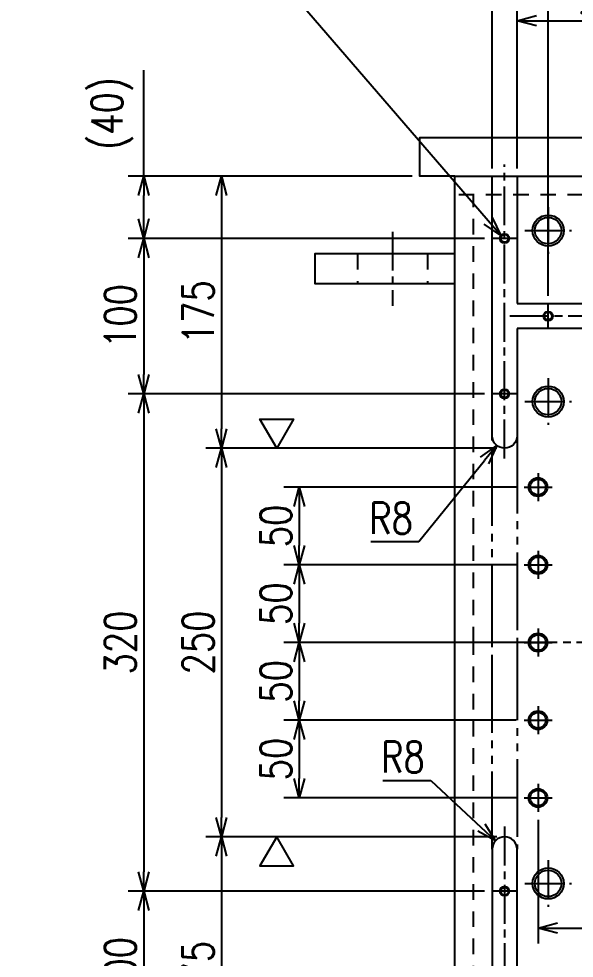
# Model space of a CAD drawing. Extents: x 0 to 4205, y 0 to 5940.
# Drawn here: x 2698 to 3055, y 1845 to 2449 of the extents above; entities that cross this region are included whole.
import ezdxf

# ---------------------------------------------------------------- set-up
doc = ezdxf.new("R2010")
doc.units = 0
doc.header["$LTSCALE"] = 5
for name, pattern in [('GEN3A', [3.5, 2, -1.5]), ('GEN4A', [15, 10, -1, 1, -1, 1, -1]), ('GEN7A', [7.5, 5, -0.75, 1, -0.75])]:
    doc.linetypes.add(name, pattern=pattern)
doc.layers.get('0').update_dxf_attribs({"linetype": 'CONTINUOUS'})
doc.layers.get('DEFPOINTS').update_dxf_attribs({"linetype": 'CONTINUOUS'})
for name, color, linetype in [('2', 5, 'CONTINUOUS'), ('3A', 6, 'GEN3A'), ('4', 3, 'CONTINUOUS'), ('4A', 3, 'GEN4A'), ('5', 3, 'CONTINUOUS'), ('7A', 4, 'GEN7A'), ('8', 1, 'CONTINUOUS')]:
    doc.layers.add(name, color=color, linetype=linetype)
doc.styles.get("Standard").update_dxf_attribs({"font": 'romans.shx', "width": 0.8, "bigfont": 'extfont.shx'})
doc.dimstyles.new('GEN-ISO', dxfattribs={"dimscale": 5, "dimtxt": 4, "dimasz": 2.5, "dimexe": 2, "dimexo": 1, "dimgap": 1, "dimtad": 3, "dimdec": 3, "dimrnd": 0.001, "dimdsep": 46, "dimtxsty": 'Standard', "dimblk": 'OPEN30', "dimcen": 0, "dimclrt": 52, "dimadec": 0, "dimazin": 0, "dimtp": 0.1, "dimtm": 0.1, "dimtfac": 0.6, "dimtdec": 3, "dimtmove": 2, "dimatfit": 3, "dimldrblk": 'OPEN30', "dimfxl": 1, "dimarcsym": 0})
doc.dimstyles.new('GEN-ISO$4', dxfattribs={"dimscale": 5, "dimtxt": 4, "dimasz": 2.5, "dimexe": 2, "dimexo": 1, "dimgap": 1, "dimtad": 1, "dimtoh": 1, "dimdec": 3, "dimrnd": 0.001, "dimdsep": 46, "dimtxsty": 'Standard', "dimblk": 'OPEN30', "dimcen": 0, "dimclrt": 52, "dimadec": 0, "dimazin": 0, "dimtp": 0.1, "dimtm": 0.1, "dimtfac": 0.6, "dimtdec": 3, "dimtofl": 0, "dimtmove": 0, "dimatfit": 2, "dimldrblk": 'OPEN30', "dimfxl": 1, "dimarcsym": 0})

# ---------------------------------------------------------------- blocks, each defined once
blk = doc.blocks.new('_Open30')
at = {"color": 0, "linetype": 'ByBlock', "lineweight": -2}
for p, q in [((-1, 0.268), (0, 0)), ((0, 0), (-1, -0.268)), ((0, 0), (-1, 0))]:
    blk.add_line(p, q, dxfattribs=at)
blk = doc.blocks.new('*D92')
at = {"layer": '5', "color": 0, "lineweight": -2, "transparency": 16777216}
for p, q in [((3125.93, 1978.15), (3125.93, 1854.42)), ((3031.93, 1934.15), (3031.93, 1854.42)), ((3044.43, 1864.42), (3113.43, 1864.42))]:
    blk.add_line(p, q, dxfattribs=at)
at = {"layer": 'DEFPOINTS', "color": 0, "transparency": 16777216}
for p in [(3125.93, 1983.15), (3031.93, 1939.15), (3125.93, 1864.42)]:
    blk.add_point(p, dxfattribs=at)
at = {"layer": '5', "color": 0, "lineweight": -2, "transparency": 16777216, "xscale": 12.5, "yscale": 12.5, "zscale": 12.5, "rotation": 180}
blk.add_blockref('_Open30', (3031.93, 1864.42), dxfattribs=at)
at = {"layer": '5', "color": 0, "lineweight": -2, "transparency": 16777216, "xscale": 12.5, "yscale": 12.5, "zscale": 12.5}
blk.add_blockref('_Open30', (3125.93, 1864.42), dxfattribs=at)
at = {"layer": '5', "color": 52, "transparency": 16777216, "insert": (3073.29, 1879.42), "char_height": 20, "attachment_point": 5}
blk.add_mtext('94', dxfattribs=at)
blk = doc.blocks.new('*D94')
at = {"layer": '5', "color": 0, "lineweight": -2, "transparency": 16777216}
for p, q in [((3038.43, 2271.15), (3038.43, 2508.15)), ((3125.93, 2403.15), (3125.93, 2508.15)), ((3050.93, 2498.15), (3113.43, 2498.15))]:
    blk.add_line(p, q, dxfattribs=at)
at = {"layer": 'DEFPOINTS', "color": 0, "transparency": 16777216}
for p in [(3125.93, 2498.15), (3125.93, 2398.15), (3038.43, 2266.15)]:
    blk.add_point(p, dxfattribs=at)
at = {"layer": '5', "color": 0, "lineweight": -2, "transparency": 16777216, "xscale": 12.5, "yscale": 12.5, "zscale": 12.5, "rotation": 180}
blk.add_blockref('_Open30', (3038.43, 2498.15), dxfattribs=at)
at = {"layer": '5', "color": 0, "lineweight": -2, "transparency": 16777216, "xscale": 12.5, "yscale": 12.5, "zscale": 12.5}
blk.add_blockref('_Open30', (3125.93, 2498.15), dxfattribs=at)
at = {"layer": '5', "color": 52, "transparency": 16777216, "insert": (3082.18, 2513.15), "char_height": 20, "attachment_point": 5}
blk.add_mtext('87.5', dxfattribs=at)
blk = doc.blocks.new('*D97')
at = {"layer": '5', "color": 0, "lineweight": -2, "transparency": 16777216}
for p, q in [((3018.43, 2353.15), (3018.43, 2558.15)), ((3113.43, 2548.15), (3030.93, 2548.15))]:
    blk.add_line(p, q, dxfattribs=at)
at = {"layer": 'DEFPOINTS', "color": 0, "transparency": 16777216}
for p in [(3018.43, 2548.15), (3125.93, 2398.15), (3018.43, 2348.15)]:
    blk.add_point(p, dxfattribs=at)
at = {"layer": '5', "color": 0, "lineweight": -2, "transparency": 16777216, "xscale": 12.5, "yscale": 12.5, "zscale": 12.5, "rotation": 180}
blk.add_blockref('_Open30', (3018.43, 2548.15), dxfattribs=at)
at = {"layer": '5', "color": 0, "lineweight": -2, "transparency": 16777216, "xscale": 12.5, "yscale": 12.5, "zscale": 12.5}
blk.add_blockref('_Open30', (3125.93, 2548.15), dxfattribs=at)
at = {"layer": '5', "color": 52, "transparency": 16777216, "insert": (3072.18, 2563.15), "char_height": 20, "attachment_point": 5}
blk.add_mtext('107.5', dxfattribs=at)
blk = doc.blocks.new('*D98')
at = {"layer": '5', "color": 0, "lineweight": -2, "transparency": 16777216}
for p, q in [((3002.43, 2353.15), (3002.43, 2558.15)), ((3018.43, 2353.15), (3018.43, 2558.15)), ((2989.93, 2548.15), (2860.61, 2548.15)), ((3018.43, 2548.15), (3002.43, 2548.15)), ((3030.93, 2548.15), (3043.43, 2548.15))]:
    blk.add_line(p, q, dxfattribs=at)
at = {"layer": 'DEFPOINTS', "color": 0, "transparency": 16777216}
for p in [(3002.43, 2548.15), (3002.43, 2348.15), (3018.43, 2348.15)]:
    blk.add_point(p, dxfattribs=at)
at = {"layer": '5', "color": 0, "lineweight": -2, "transparency": 16777216, "xscale": 12.5, "yscale": 12.5, "zscale": 12.5}
blk.add_blockref('_Open30', (3002.43, 2548.15), dxfattribs=at)
at = {"layer": '5', "color": 0, "lineweight": -2, "transparency": 16777216, "xscale": 12.5, "yscale": 12.5, "zscale": 12.5, "rotation": 180}
blk.add_blockref('_Open30', (3018.43, 2548.15), dxfattribs=at)
at = {"layer": '5', "color": 52, "transparency": 16777216, "insert": (2919.02, 2567.15), "char_height": 20, "attachment_point": 5}
blk.add_mtext('16{\\H12.000000;\\S+0.027^  0;}H8', dxfattribs=at)
blk = doc.blocks.new('*D114')
at = {"layer": '5', "color": 0, "lineweight": -2, "transparency": 16777216}
for p, q in [((3018.43, 2353.15), (3018.43, 2458.15)), ((3218.43, 2263.15), (3218.43, 2458.15)), ((3030.93, 2448.15), (3205.93, 2448.15))]:
    blk.add_line(p, q, dxfattribs=at)
at = {"layer": 'DEFPOINTS', "color": 0, "transparency": 16777216}
for p in [(3218.43, 2448.15), (3018.43, 2348.15), (3218.43, 2258.15)]:
    blk.add_point(p, dxfattribs=at)
at = {"layer": '5', "color": 0, "lineweight": -2, "transparency": 16777216, "xscale": 12.5, "yscale": 12.5, "zscale": 12.5, "rotation": 180}
blk.add_blockref('_Open30', (3018.43, 2448.15), dxfattribs=at)
at = {"layer": '5', "color": 0, "lineweight": -2, "transparency": 16777216, "xscale": 12.5, "yscale": 12.5, "zscale": 12.5}
blk.add_blockref('_Open30', (3218.43, 2448.15), dxfattribs=at)
at = {"layer": '5', "color": 52, "transparency": 16777216, "insert": (3078.43, 2463.15), "char_height": 20, "attachment_point": 5}
blk.add_mtext('200', dxfattribs=at)
blk = doc.blocks.new('*D119')
at = {"layer": '5', "color": 0, "lineweight": -2, "transparency": 16777216}
for p, q in [((3017.93, 2148.15), (2868.43, 2148.15)), ((2878.43, 2135.65), (2878.43, 2110.65)), ((3017.93, 2098.15), (2868.43, 2098.15))]:
    blk.add_line(p, q, dxfattribs=at)
at = {"layer": 'DEFPOINTS', "color": 0, "transparency": 16777216}
for p in [(3022.93, 2148.15), (2878.43, 2098.15), (3022.93, 2098.15)]:
    blk.add_point(p, dxfattribs=at)
at = {"layer": '5', "color": 0, "lineweight": -2, "transparency": 16777216, "xscale": 12.5, "yscale": 12.5, "zscale": 12.5}
for p, rotation in [((2878.43, 2148.15), 90), ((2878.43, 2098.15), 270)]:
    blk.add_blockref('_Open30', p, dxfattribs=dict(at, rotation=rotation))
at = {"layer": '5', "color": 52, "transparency": 16777216, "insert": (2863.43, 2123.15), "char_height": 20, "attachment_point": 5, "rotation": 90}
blk.add_mtext('50', dxfattribs=at)
blk = doc.blocks.new('*D120')
at = {"layer": '5', "color": 0, "lineweight": -2, "transparency": 16777216}
for p, q in [((2878.43, 2085.65), (2878.43, 2060.65)), ((3017.93, 2048.15), (2868.43, 2048.15))]:
    blk.add_line(p, q, dxfattribs=at)
at = {"layer": 'DEFPOINTS', "color": 0, "transparency": 16777216}
for p in [(3022.93, 2098.15), (2878.43, 2048.15), (3022.93, 2048.15)]:
    blk.add_point(p, dxfattribs=at)
at = {"layer": '5', "color": 0, "lineweight": -2, "transparency": 16777216, "xscale": 12.5, "yscale": 12.5, "zscale": 12.5}
for p, rotation in [((2878.43, 2098.15), 90), ((2878.43, 2048.15), 270)]:
    blk.add_blockref('_Open30', p, dxfattribs=dict(at, rotation=rotation))
at = {"layer": '5', "color": 52, "transparency": 16777216, "insert": (2863.43, 2073.15), "char_height": 20, "attachment_point": 5, "rotation": 90}
blk.add_mtext('50', dxfattribs=at)
blk = doc.blocks.new('*D121')
at = {"layer": '5', "color": 0, "lineweight": -2, "transparency": 16777216}
for p, q in [((2878.43, 2035.65), (2878.43, 2010.65)), ((3017.93, 1998.15), (2868.43, 1998.15))]:
    blk.add_line(p, q, dxfattribs=at)
at = {"layer": 'DEFPOINTS', "color": 0, "transparency": 16777216}
for p in [(3022.93, 2048.15), (2878.43, 1998.15), (3022.93, 1998.15)]:
    blk.add_point(p, dxfattribs=at)
at = {"layer": '5', "color": 0, "lineweight": -2, "transparency": 16777216, "xscale": 12.5, "yscale": 12.5, "zscale": 12.5}
for p, rotation in [((2878.43, 2048.15), 90), ((2878.43, 1998.15), 270)]:
    blk.add_blockref('_Open30', p, dxfattribs=dict(at, rotation=rotation))
at = {"layer": '5', "color": 52, "transparency": 16777216, "insert": (2863.43, 2023.15), "char_height": 20, "attachment_point": 5, "rotation": 90}
blk.add_mtext('50', dxfattribs=at)
blk = doc.blocks.new('*D122')
at = {"layer": '5', "color": 0, "lineweight": -2, "transparency": 16777216}
for p, q in [((2878.43, 1985.65), (2878.43, 1960.65)), ((3017.93, 1948.15), (2868.43, 1948.15))]:
    blk.add_line(p, q, dxfattribs=at)
at = {"layer": 'DEFPOINTS', "color": 0, "transparency": 16777216}
for p in [(3022.93, 1998.15), (2878.43, 1948.15), (3022.93, 1948.15)]:
    blk.add_point(p, dxfattribs=at)
at = {"layer": '5', "color": 0, "lineweight": -2, "transparency": 16777216, "xscale": 12.5, "yscale": 12.5, "zscale": 12.5}
for p, rotation in [((2878.43, 1998.15), 90), ((2878.43, 1948.15), 270)]:
    blk.add_blockref('_Open30', p, dxfattribs=dict(at, rotation=rotation))
at = {"layer": '5', "color": 52, "transparency": 16777216, "insert": (2863.43, 1973.15), "char_height": 20, "attachment_point": 5, "rotation": 90}
blk.add_mtext('50', dxfattribs=at)
blk = doc.blocks.new('*D123')
at = {"layer": '5', "color": 0, "lineweight": -2, "transparency": 16777216}
for p, q in [((2950.93, 2348.15), (2818.43, 2348.15)), ((2828.43, 2335.65), (2828.43, 2185.65)), ((3005.43, 2173.15), (2818.43, 2173.15))]:
    blk.add_line(p, q, dxfattribs=at)
at = {"layer": 'DEFPOINTS', "color": 0, "transparency": 16777216}
for p in [(2955.93, 2348.15), (2828.43, 2173.15), (3010.43, 2173.15)]:
    blk.add_point(p, dxfattribs=at)
at = {"layer": '5', "color": 0, "lineweight": -2, "transparency": 16777216, "xscale": 12.5, "yscale": 12.5, "zscale": 12.5}
for p, rotation in [((2828.43, 2348.15), 90), ((2828.43, 2173.15), 270)]:
    blk.add_blockref('_Open30', p, dxfattribs=dict(at, rotation=rotation))
at = {"layer": '5', "color": 52, "transparency": 16777216, "insert": (2813.43, 2260.65), "char_height": 20, "attachment_point": 5, "rotation": 90}
blk.add_mtext('175', dxfattribs=at)
blk = doc.blocks.new('*D124')
at = {"layer": '5', "color": 0, "lineweight": -2, "transparency": 16777216}
for p, q in [((2828.43, 2160.65), (2828.43, 1935.65)), ((3005.43, 1923.15), (2818.43, 1923.15))]:
    blk.add_line(p, q, dxfattribs=at)
at = {"layer": 'DEFPOINTS', "color": 0, "transparency": 16777216}
for p in [(3010.43, 2173.15), (2828.43, 1923.15), (3010.43, 1923.15)]:
    blk.add_point(p, dxfattribs=at)
at = {"layer": '5', "color": 0, "lineweight": -2, "transparency": 16777216, "xscale": 12.5, "yscale": 12.5, "zscale": 12.5}
for p, rotation in [((2828.43, 2173.15), 90), ((2828.43, 1923.15), 270)]:
    blk.add_blockref('_Open30', p, dxfattribs=dict(at, rotation=rotation))
at = {"layer": '5', "color": 52, "transparency": 16777216, "insert": (2813.43, 2048.15), "char_height": 20, "attachment_point": 5, "rotation": 90}
blk.add_mtext('250', dxfattribs=at)
blk = doc.blocks.new('*D125')
at = {"layer": '5', "color": 0, "lineweight": -2, "transparency": 16777216}
for p, q in [((2828.43, 1910.65), (2828.43, 1760.65)), ((2973.43, 1748.15), (2818.43, 1748.15))]:
    blk.add_line(p, q, dxfattribs=at)
at = {"layer": 'DEFPOINTS', "color": 0, "transparency": 16777216}
for p in [(3010.43, 1923.15), (2828.43, 1748.15), (2978.43, 1748.15)]:
    blk.add_point(p, dxfattribs=at)
at = {"layer": '5', "color": 0, "lineweight": -2, "transparency": 16777216, "xscale": 12.5, "yscale": 12.5, "zscale": 12.5}
for p, rotation in [((2828.43, 1923.15), 90), ((2828.43, 1748.15), 270)]:
    blk.add_blockref('_Open30', p, dxfattribs=dict(at, rotation=rotation))
at = {"layer": '5', "color": 52, "transparency": 16777216, "insert": (2813.43, 1835.65), "char_height": 20, "attachment_point": 5, "rotation": 90}
blk.add_mtext('175', dxfattribs=at)
blk = doc.blocks.new('*D126')
at = {"layer": '5', "color": 0, "lineweight": -2, "transparency": 16777216}
for p, q in [((2997.43, 2308.15), (2768.43, 2308.15)), ((2778.43, 2295.65), (2778.43, 2220.65)), ((2997.43, 2208.15), (2768.43, 2208.15))]:
    blk.add_line(p, q, dxfattribs=at)
at = {"layer": 'DEFPOINTS', "color": 0, "transparency": 16777216}
for p in [(3002.43, 2308.15), (2778.43, 2208.15), (3002.43, 2208.15)]:
    blk.add_point(p, dxfattribs=at)
at = {"layer": '5', "color": 0, "lineweight": -2, "transparency": 16777216, "xscale": 12.5, "yscale": 12.5, "zscale": 12.5}
for p, rotation in [((2778.43, 2308.15), 90), ((2778.43, 2208.15), 270)]:
    blk.add_blockref('_Open30', p, dxfattribs=dict(at, rotation=rotation))
at = {"layer": '5', "color": 52, "transparency": 16777216, "insert": (2763.43, 2258.15), "char_height": 20, "attachment_point": 5, "rotation": 90}
blk.add_mtext('100', dxfattribs=at)
blk = doc.blocks.new('*D127')
at = {"layer": '5', "color": 0, "lineweight": -2, "transparency": 16777216}
for p, q in [((2778.43, 1875.65), (2778.43, 1800.65)), ((2997.43, 1788.15), (2768.43, 1788.15))]:
    blk.add_line(p, q, dxfattribs=at)
at = {"layer": 'DEFPOINTS', "color": 0, "transparency": 16777216}
for p in [(3002.43, 1888.15), (2778.43, 1788.15), (3002.43, 1788.15)]:
    blk.add_point(p, dxfattribs=at)
at = {"layer": '5', "color": 0, "lineweight": -2, "transparency": 16777216, "xscale": 12.5, "yscale": 12.5, "zscale": 12.5}
for p, rotation in [((2778.43, 1888.15), 90), ((2778.43, 1788.15), 270)]:
    blk.add_blockref('_Open30', p, dxfattribs=dict(at, rotation=rotation))
at = {"layer": '5', "color": 52, "transparency": 16777216, "insert": (2763.43, 1838.15), "char_height": 20, "attachment_point": 5, "rotation": 90}
blk.add_mtext('100', dxfattribs=at)
blk = doc.blocks.new('*D128')
at = {"layer": '5', "color": 0, "lineweight": -2, "transparency": 16777216}
for p, q in [((2997.43, 2208.15), (2768.43, 2208.15)), ((2778.43, 2195.65), (2778.43, 1900.65)), ((2997.43, 1888.15), (2768.43, 1888.15))]:
    blk.add_line(p, q, dxfattribs=at)
at = {"layer": 'DEFPOINTS', "color": 0, "transparency": 16777216}
for p in [(3002.43, 2208.15), (2778.43, 1888.15), (3002.43, 1888.15)]:
    blk.add_point(p, dxfattribs=at)
at = {"layer": '5', "color": 0, "lineweight": -2, "transparency": 16777216, "xscale": 12.5, "yscale": 12.5, "zscale": 12.5}
for p, rotation in [((2778.43, 2208.15), 90), ((2778.43, 1888.15), 270)]:
    blk.add_blockref('_Open30', p, dxfattribs=dict(at, rotation=rotation))
at = {"layer": '5', "color": 52, "transparency": 16777216, "insert": (2763.43, 2048.15), "char_height": 20, "attachment_point": 5, "rotation": 90}
blk.add_mtext('320', dxfattribs=at)
blk = doc.blocks.new('*D131')
at = {"layer": '5', "color": 0, "lineweight": -2, "transparency": 16777216}
for p, q in [((2955.4, 2113.15), (2997.53, 2165.21)), ((2924.5, 2113.15), (2955.4, 2113.15))]:
    blk.add_line(p, q, dxfattribs=at)
at = {"layer": 'DEFPOINTS', "color": 0, "transparency": 16777216}
for p in [(3010.43, 2181.15), (3005.39, 2174.93)]:
    blk.add_point(p, dxfattribs=at)
at = {"layer": '5', "color": 0, "lineweight": -2, "transparency": 16777216, "xscale": 12.5, "yscale": 12.5, "zscale": 12.5, "rotation": 51.02174244814612}
blk.add_blockref('_Open30', (3005.39, 2174.93), dxfattribs=at)
at = {"layer": '5', "color": 52, "transparency": 16777216, "insert": (2937.45, 2128.15), "char_height": 20, "attachment_point": 5}
blk.add_mtext('R8', dxfattribs=at)
blk = doc.blocks.new('*D132')
at = {"layer": '5', "color": 0, "lineweight": -2, "transparency": 16777216}
for p, q in [((2932.15, 1959.46), (2963.05, 1959.46)), ((2963.05, 1959.46), (2995.45, 1929.15))]:
    blk.add_line(p, q, dxfattribs=at)
at = {"layer": 'DEFPOINTS', "color": 0, "transparency": 16777216}
for p in [(3004.58, 1920.61), (3010.43, 1915.15)]:
    blk.add_point(p, dxfattribs=at)
at = {"layer": '5', "color": 0, "lineweight": -2, "transparency": 16777216, "xscale": 12.5, "yscale": 12.5, "zscale": 12.5, "rotation": 316.9103072332813}
blk.add_blockref('_Open30', (3004.58, 1920.61), dxfattribs=at)
at = {"layer": '5', "color": 52, "transparency": 16777216, "insert": (2945.1, 1974.46), "char_height": 20, "attachment_point": 5}
blk.add_mtext('R8', dxfattribs=at)
blk = doc.blocks.new('*D158')
at = {"layer": '5', "color": 0, "lineweight": -2, "transparency": 16777216}
for p, q in [((2778.43, 2348.15), (2778.43, 2416.36)), ((2950.93, 2348.15), (2768.43, 2348.15)), ((2778.43, 2320.65), (2778.43, 2335.65)), ((2997.43, 2308.15), (2768.43, 2308.15))]:
    blk.add_line(p, q, dxfattribs=at)
at = {"layer": 'DEFPOINTS', "color": 0, "transparency": 16777216}
for p in [(2778.43, 2348.15), (2955.93, 2348.15), (3002.43, 2308.15)]:
    blk.add_point(p, dxfattribs=at)
at = {"layer": '5', "color": 0, "lineweight": -2, "transparency": 16777216, "xscale": 12.5, "yscale": 12.5, "zscale": 12.5}
for p, rotation in [((2778.43, 2348.15), 90), ((2778.43, 2308.15), 270)]:
    blk.add_blockref('_Open30', p, dxfattribs=dict(at, rotation=rotation))
at = {"layer": '5', "color": 52, "transparency": 16777216, "insert": (2758.19, 2388.51), "char_height": 20, "attachment_point": 5, "rotation": 90}
blk.add_mtext('(40)', dxfattribs=at)

msp = doc.modelspace()

# ---------------------------------------------------------------- linework, layer by layer
at = {"layer": '2'}
for p, q in [((3018.4254, 2266.1495), (3210.4254, 2266.1495)), ((3210.4254, 2250.1495), (3018.4254, 2250.1495))]:
    msp.add_line(p, q, dxfattribs=at)
for points in [[(2978.4254, 2348.1495), (2955.9254, 2348.1495), (2955.9254, 2373.1495), (3295.9254, 2373.1495), (3295.9254, 2348.1495)], [(2978.4254, 2048.1495), (2978.4254, 2348.1495), (3778.4254, 2348.1495), (3778.4254, 2048.1495)], [(2978.4254, 2298.1495), (2888.4254, 2298.1495), (2888.4254, 2279.1495), (2978.4254, 2279.1495)], [(3778.4254, 2048.1495), (3778.4254, 1748.1495), (2978.4254, 1748.1495), (2978.4254, 2048.1495)]]:
    msp.add_lwpolyline(points, dxfattribs=at)
for points in [[(3018.4254, 2250.1495), (3018.4254, 2181.1495, -1), (3002.4254, 2181.1495), (3002.4254, 2348.1495)], [(3018.4254, 2348.1495), (3018.4254, 2266.1495, -1)], [(3018.4254, 1748.1495), (3018.4254, 1915.1495, 1), (3002.4254, 1915.1495), (3002.4254, 1748.1495)]]:
    msp.add_lwpolyline(points, format="xyb", dxfattribs=at)
for centre, radius in [((3038.4254, 2313.1495), 8.5), ((3010.4254, 2308.1495), 2.45), ((3038.4254, 2258.1495), 2.45), ((3010.4254, 2208.1495), 2.45), ((3038.4254, 2203.1495), 8.5), ((3031.9254, 2148.1495), 5), ((3031.9254, 2098.1495), 5), ((3031.9254, 2048.1495), 5), ((3031.9254, 1998.1495), 5), ((3031.9254, 1948.1495), 5), ((3038.4254, 1893.1495), 8.5), ((3010.4254, 1888.1495), 2.45)]:
    msp.add_circle(centre, radius, dxfattribs=at)
at = {"layer": '3A'}
for p, q in [((3778.4254, 2336.1495), (2978.4254, 2336.1495)), ((2990.4254, 2048.1495), (2990.4254, 2336.1495)), ((2915.9254, 2298.1495), (2915.9254, 2279.1495)), ((2960.9254, 2298.1495), (2960.9254, 2279.1495)), ((2990.4254, 1760.1495), (2990.4254, 2048.1495))]:
    msp.add_line(p, q, dxfattribs=at)
at = {"layer": '4'}
for centre, radius in [((3038.4254, 2313.1495), 10), ((3010.4254, 2308.1495), 3), ((3038.4254, 2258.1495), 3), ((3038.4254, 2203.1495), 10), ((3010.4254, 2208.1495), 3), ((3031.9254, 2148.1495), 6), ((3031.9254, 2098.1495), 6), ((3031.9254, 2048.1495), 6), ((3031.9254, 1998.1495), 6), ((3031.9254, 1948.1495), 6), ((3038.4254, 1893.1495), 10), ((3010.4254, 1888.1495), 3)]:
    msp.add_circle(centre, radius, dxfattribs=at)
at = {"layer": '4A'}
for p, q in [((3002.4254, 2048.1495), (3002.4254, 2181.1495)), ((3018.4254, 2181.1495), (3018.4254, 2048.1495)), ((3002.4254, 1915.1495), (3002.4254, 2048.1495)), ((3018.4254, 2048.1495), (3018.4254, 1915.1495))]:
    msp.add_line(p, q, dxfattribs=at)
at = {"layer": '7A'}
for p, q in [((3010.4254, 2166.6175), (3010.4254, 2355.7144)), ((3038.4254, 2328.1495), (3038.4254, 2298.1495)), ((2938.4254, 2312.4344), (2938.4254, 2264.6939)), ((3023.4254, 2313.1495), (3053.4254, 2313.1495)), ((3018.4254, 2308.1495), (3002.4254, 2308.1495)), ((3038.4254, 2250.1495), (3038.4254, 2266.1495)), ((3226.3252, 2258.1495), (3010.0964, 2258.1495)), ((3038.4254, 2218.1495), (3038.4254, 2188.1495)), ((3018.4254, 2208.1495), (3002.4254, 2208.1495)), ((3023.4254, 2203.1495), (3053.4254, 2203.1495)), ((3031.9254, 2157.1495), (3031.9254, 2139.1495)), ((3022.9254, 2148.1495), (3040.9254, 2148.1495)), ((3031.9254, 2107.1495), (3031.9254, 2089.1495)), ((3022.9254, 2098.1495), (3040.9254, 2098.1495)), ((3031.9254, 2057.1495), (3031.9254, 2039.1495)), ((3419.2355, 2048.1495), (2953.4254, 2048.1495)), ((3022.9254, 2048.1495), (3040.9254, 2048.1495)), ((3031.9254, 2007.1495), (3031.9254, 1989.1495)), ((3022.9254, 1998.1495), (3040.9254, 1998.1495)), ((3031.9254, 1957.1495), (3031.9254, 1939.1495)), ((3022.9254, 1948.1495), (3040.9254, 1948.1495)), ((3010.4254, 1929.6815), (3010.4254, 1740.5846)), ((3038.4254, 1908.1495), (3038.4254, 1878.1495)), ((3023.4254, 1893.1495), (3053.4254, 1893.1495)), ((3018.4254, 1888.1495), (3002.4254, 1888.1495))]:
    msp.add_line(p, q, dxfattribs=at)
at = {"layer": '8'}
for points in [[(2863.9696, 2173.1495), (2853.1446, 2191.8995), (2874.7946, 2191.8995), (2863.9696, 2173.1495)], [(2863.9696, 1923.1495), (2853.1446, 1904.3995), (2874.7946, 1904.3995), (2863.9696, 1923.1495)]]:
    msp.add_lwpolyline(points, close=True, dxfattribs=at)

# ---------------------------------------------------------------- dimensions: what is measured, and where the dimension line sits
at = {"layer": '5'}
dim = msp.add_linear_dim(base=(3002.4254, 2548.1495), p1=(3018.4254, 2348.1495), p2=(3002.4254, 2348.1495), angle=180, text='<>H8', dimstyle='GEN-ISO', override={"dimtol": 1, "dimtp": 0.027, "dimtm": 0, "dimtmove": 0}, dxfattribs=at)
dim.commit()
dim.dimension.update_dxf_attribs({"geometry": '*D98', "text_midpoint": (2919.0159, 2567.1495)})
for base, p1, p2, angle, override, picture, middle in [((3018.4254, 2548.1495), (3125.9254, 2398.1495), (3018.4254, 2348.1495), 180, {"dimse1": 1, "dimtp": 0.05, "dimtm": 0.05, "dimtmove": 1}, '*D97', (3072.1754, 2563.1495)), ((3125.9254, 2498.1495), (3038.4254, 2266.1495), (3125.9254, 2398.1495), 180, {"dimtp": 0.05, "dimtm": 0.05, "dimtmove": 0}, '*D94', (3082.1754, 2513.1495)), ((2778.4254, 2348.1495), (3002.4254, 2308.1495), (2955.9254, 2348.1495), 90, {"dimpost": '(<>)', "dimtp": 0.027, "dimtm": 0, "dimtmove": 0}, '*D158', (2758.1873, 2388.5066)), ((2828.4254, 2173.1495), (2955.9254, 2348.1495), (3010.4254, 2173.1495), 90, {"dimtp": 0.05, "dimtm": 0.05, "dimtmove": 0}, '*D123', (2813.4254, 2260.6495)), ((2778.4254, 2208.1495), (3002.4254, 2308.1495), (3002.4254, 2208.1495), 90, {"dimtp": 0.05, "dimtm": 0.05, "dimtmove": 0}, '*D126', (2763.4254, 2258.1495)), ((2778.4254, 1888.1495), (3002.4254, 2208.1495), (3002.4254, 1888.1495), 90, {"dimtp": 0.05, "dimtm": 0.05, "dimtmove": 0}, '*D128', (2763.4254, 2048.1495)), ((2828.4254, 1923.1495), (3010.4254, 2173.1495), (3010.4254, 1923.1495), 90, {"dimse1": 1, "dimtp": 0.05, "dimtm": 0.05, "dimtmove": 1}, '*D124', (2813.4254, 2048.1495)), ((2878.4254, 2098.1495), (3022.9254, 2148.1495), (3022.9254, 2098.1495), 90, {"dimtp": 0.05, "dimtm": 0.05, "dimtmove": 0}, '*D119', (2863.4254, 2123.1495)), ((2878.4254, 2048.1495), (3022.9254, 2098.1495), (3022.9254, 2048.1495), 90, {"dimse1": 1, "dimtp": 0.05, "dimtm": 0.05, "dimtmove": 1}, '*D120', (2863.4254, 2073.1495)), ((2878.4254, 1998.1495), (3022.9254, 2048.1495), (3022.9254, 1998.1495), 90, {"dimse1": 1, "dimtp": 0.05, "dimtm": 0.05, "dimtmove": 1}, '*D121', (2863.4254, 2023.1495)), ((2878.4254, 1948.1495), (3022.9254, 1998.1495), (3022.9254, 1948.1495), 90, {"dimse1": 1, "dimtp": 0.05, "dimtm": 0.05, "dimtmove": 1}, '*D122', (2863.4254, 1973.1495)), ((2828.4254, 1748.1495), (3010.4254, 1923.1495), (2978.4254, 1748.1495), 90, {"dimse1": 1, "dimtp": 0.05, "dimtm": 0.05, "dimtmove": 1}, '*D125', (2813.4254, 1835.6495)), ((2778.4254, 1788.1495), (3002.4254, 1888.1495), (3002.4254, 1788.1495), 90, {"dimse1": 1, "dimtp": 0.05, "dimtm": 0.05, "dimtmove": 1}, '*D127', (2763.4254, 1838.1495))]:
    dim = msp.add_linear_dim(base=base, p1=p1, p2=p2, angle=angle, dimstyle='GEN-ISO', override=override, dxfattribs=at)
    dim.commit()
    dim.dimension.update_dxf_attribs({"geometry": picture, "text_midpoint": middle})
for base, p1, p2, picture, middle in [((3218.4254, 2448.1495), (3018.4254, 2348.1495), (3218.4254, 2258.1495), '*D114', (3078.4254, 2448.1495)), ((3125.9254, 1864.4196), (3031.9254, 1939.1495), (3125.9254, 1983.1495), '*D92', (3073.2872, 1864.4196))]:
    dim = msp.add_linear_dim(base=base, p1=p1, p2=p2, angle=180, dimstyle='GEN-ISO', override={"dimtp": 0.05, "dimtm": 0.05, "dimtmove": 0}, dxfattribs=at)
    dim.commit()
    dim.dimension.update_dxf_attribs({"geometry": picture, "text_midpoint": middle, "dimtype": 160})
for center, mpoint, picture, middle in [((3010.4254, 2181.1495), (3005.3932, 2174.9304), '*D131', (2937.4523, 2113.1519)), ((3010.4254, 1915.1495), (3004.5831, 1920.6146), '*D132', (2945.0998, 1959.4645))]:
    dim = msp.add_radius_dim(center=center, mpoint=mpoint, dimstyle='GEN-ISO$4', override={"dimtp": 0.05, "dimtm": 0.05, "dimatfit": 3}, dxfattribs=at)
    dim.commit()
    dim.dimension.update_dxf_attribs({"geometry": picture, "text_midpoint": middle, "dimtype": 164})

# ---------------------------------------------------------------- leaders
at = {"layer": '5', "annotation_type": 0, "has_hookline": 1, "hookline_direction": 1, "text_width": 149.3333}
msp.add_leader([(3008.0606, 2309.9955), (2801.7626, 2549.0807), (2789.2626, 2549.0807)], dimstyle='GEN-ISO', override={"dimpost": '(<>)', "dimtp": 0.027, "dimtm": 0}, dxfattribs=at)

doc.saveas('drawing.dxf')
